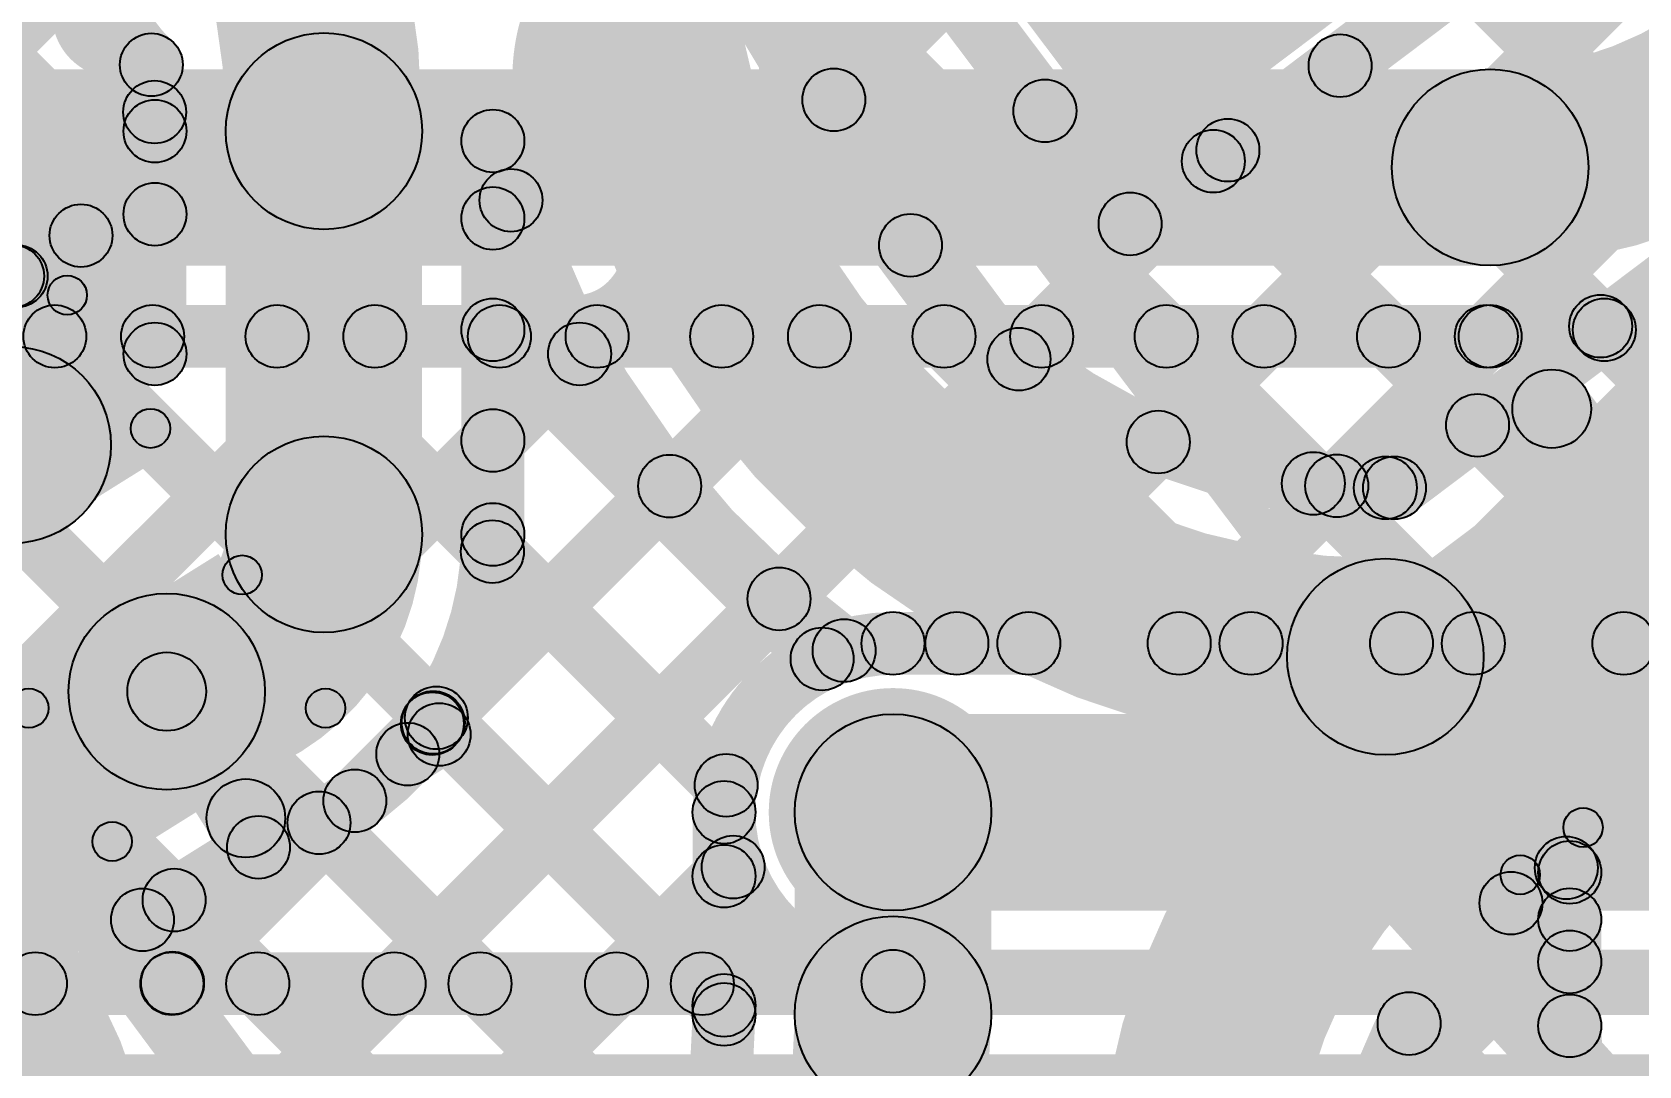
# Model space of a CAD drawing. Header units: millimetres. Extents: x -2.17 to 2.17, y -2.17 to 2.17.
# Drawn here: x -0.8121 to -0.6077, y -0.572 to -0.4404 of the extents above; entities that cross this region are included whole.
import ezdxf

# ---------------------------------------------------------------- set-up
doc = ezdxf.new("R2010")
doc.units = ezdxf.units.MM
doc.header["$MEASUREMENT"] = 0
for name, color, linetype in [('BottomLayer', 5, 'Continuous'), ('BottomOverlay', 54, 'Continuous'), ('BottomSolder', 6, 'Continuous'), ('Mechanical2', 216, 'Continuous'), ('TopLayer', 1, 'Continuous'), ('TopOverlay', 2, 'Continuous'), ('TopPaste', 8, 'Continuous'), ('TopSolder', 216, 'Continuous'), ('ViaHoleLayer', 16, 'Continuous')]:
    doc.layers.add(name, color=color, linetype=linetype)

# ---------------------------------------------------------------- blocks, each defined once
blk = doc.blocks.new('WS2812B_M____245')
at = {"layer": 'TopLayer'}
for points in [[(-0.09409, -0.01142), (-0.03504, -0.01142), (-0.03504, -0.05079), (-0.09409, -0.05079)], [(0.03504, -0.01142), (0.09409, -0.01142), (0.09409, -0.05079), (0.03504, -0.05079)]]:
    blk.add_hatch(color=1, dxfattribs=at).paths.add_polyline_path(points)
at = {"layer": 'TopOverlay'}
h = blk.add_hatch(color=2, dxfattribs=at)
edge = h.paths.add_edge_path()
edge.add_arc((0.07, -0.06), 0.0025, 0, 360)
for points in [[(0.0725, -0.07), (0.0675, -0.07), (0.0675, -0.06), (0.0725, -0.06)], [(-0.07, -0.0725), (-0.07, -0.0675), (0.07, -0.0675), (0.07, -0.0725)]]:
    blk.add_hatch(color=2, dxfattribs=at).paths.add_polyline_path(points)
h = blk.add_hatch(color=2, dxfattribs=at)
edge = h.paths.add_edge_path()
edge.add_arc((0.07, -0.07), 0.0025, 0, 360)
h = blk.add_hatch(color=2, dxfattribs=at)
edge = h.paths.add_edge_path()
edge.add_arc((0.07, -0.07), 0.0025, 0, 360)
at = {"layer": 'TopPaste'}
for points in [[(-0.09409, -0.01142), (-0.03504, -0.01142), (-0.03504, -0.05079), (-0.09409, -0.05079)], [(0.03504, -0.01142), (0.09409, -0.01142), (0.09409, -0.05079), (0.03504, -0.05079)]]:
    blk.add_hatch(color=8, dxfattribs=at).paths.add_polyline_path(points)
at = {"layer": 'TopSolder'}
for points in [[(-0.09809, -0.00742), (-0.03104, -0.00742), (-0.03104, -0.05479), (-0.09809, -0.05479)], [(0.03104, -0.00742), (0.09809, -0.00742), (0.09809, -0.05479), (0.03104, -0.05479)]]:
    blk.add_hatch(color=216, dxfattribs=at).paths.add_polyline_path(points)
at = {"layer": 'TopOverlay'}
for centre in [(0.07, -0.06), (0.07, -0.07), (0.07, -0.07)]:
    blk.add_circle(centre, 0.0025, dxfattribs=at)
blk = doc.blocks.new('C__0402_389')
at = {"layer": 'TopLayer'}
for points in [[(-0.0275, -0.0125), (-0.0275, 0.0125), (-0.0095, 0.0125), (-0.0095, -0.0125)], [(0.0095, -0.0125), (0.0095, 0.0125), (0.0275, 0.0125), (0.0275, -0.0125)]]:
    blk.add_hatch(color=1, dxfattribs=at).paths.add_polyline_path(points)
at = {"layer": 'TopOverlay'}
h = blk.add_hatch(color=2, dxfattribs=at)
edge = h.paths.add_edge_path()
edge.add_arc((-0.031, 0.016), 0.0025, 0, 360)
h = blk.add_hatch(color=2, dxfattribs=at)
edge = h.paths.add_edge_path()
edge.add_arc((-0.031, 0.016), 0.0025, 0, 360)
for points in [[(-0.011, 0.0185), (-0.011, 0.0135), (-0.031, 0.0135), (-0.031, 0.0185)], [(0.031, 0.0185), (0.031, 0.0135), (0.011, 0.0135), (0.011, 0.0185)], [(-0.0335, 0.016), (-0.0285, 0.016), (-0.0285, -0.016), (-0.0335, -0.016)], [(0.0285, 0.016), (0.0335, 0.016), (0.0335, -0.016), (0.0285, -0.016)], [(-0.011, -0.0135), (-0.011, -0.0185), (-0.031, -0.0185), (-0.031, -0.0135)], [(0.031, -0.0135), (0.031, -0.0185), (0.011, -0.0185), (0.011, -0.0135)]]:
    blk.add_hatch(color=2, dxfattribs=at).paths.add_polyline_path(points)
h = blk.add_hatch(color=2, dxfattribs=at)
edge = h.paths.add_edge_path()
edge.add_arc((-0.011, 0.016), 0.0025, 0, 360)
h = blk.add_hatch(color=2, dxfattribs=at)
edge = h.paths.add_edge_path()
edge.add_arc((0.011, 0.016), 0.0025, 0, 360)
h = blk.add_hatch(color=2, dxfattribs=at)
edge = h.paths.add_edge_path()
edge.add_arc((0.031, 0.016), 0.0025, 0, 360)
h = blk.add_hatch(color=2, dxfattribs=at)
edge = h.paths.add_edge_path()
edge.add_arc((0.031, 0.016), 0.0025, 0, 360)
h = blk.add_hatch(color=2, dxfattribs=at)
edge = h.paths.add_edge_path()
edge.add_arc((-0.031, -0.016), 0.0025, 0, 360)
h = blk.add_hatch(color=2, dxfattribs=at)
edge = h.paths.add_edge_path()
edge.add_arc((-0.031, -0.016), 0.0025, 0, 360)
h = blk.add_hatch(color=2, dxfattribs=at)
edge = h.paths.add_edge_path()
edge.add_arc((-0.011, -0.016), 0.0025, 0, 360)
h = blk.add_hatch(color=2, dxfattribs=at)
edge = h.paths.add_edge_path()
edge.add_arc((0.011, -0.016), 0.0025, 0, 360)
h = blk.add_hatch(color=2, dxfattribs=at)
edge = h.paths.add_edge_path()
edge.add_arc((0.031, -0.016), 0.0025, 0, 360)
h = blk.add_hatch(color=2, dxfattribs=at)
edge = h.paths.add_edge_path()
edge.add_arc((0.031, -0.016), 0.0025, 0, 360)
at = {"layer": 'TopPaste'}
for points in [[(-0.0275, -0.0125), (-0.0275, 0.0125), (-0.0095, 0.0125), (-0.0095, -0.0125)], [(0.0095, -0.0125), (0.0095, 0.0125), (0.0275, 0.0125), (0.0275, -0.0125)]]:
    blk.add_hatch(color=8, dxfattribs=at).paths.add_polyline_path(points)
at = {"layer": 'TopSolder'}
for points in [[(-0.02986, -0.01486), (-0.02986, 0.01486), (-0.00714, 0.01486), (-0.00714, -0.01486)], [(0.00714, -0.01486), (0.00714, 0.01486), (0.02986, 0.01486), (0.02986, -0.01486)]]:
    blk.add_hatch(color=216, dxfattribs=at).paths.add_polyline_path(points)
at = {"layer": 'TopOverlay'}
for centre in [(-0.031, 0.016), (-0.031, 0.016), (-0.011, 0.016), (0.011, 0.016), (0.031, 0.016), (0.031, 0.016), (-0.031, -0.016), (-0.031, -0.016), (-0.011, -0.016), (0.011, -0.016), (0.031, -0.016), (0.031, -0.016)]:
    blk.add_circle(centre, 0.0025, dxfattribs=at)

msp = doc.modelspace()

# ---------------------------------------------------------------- hatches: boundary and pattern name
at = {"layer": 'BottomLayer'}
for points in [[(-1.01947, -0.47011), (-1.01947, -0.44511), (-0.62661, -0.44511), (-0.62661, -0.47011)], [(-0.60678, -0.52101), (-0.61243, -0.51536), (-0.54733, -0.45025), (-0.54167, -0.45591)], [(-0.63506, -0.52101), (-0.64072, -0.51536), (-0.59187, -0.46651), (-0.58622, -0.47217)], [(-1.01947, -0.48311), (-1.01947, -0.47511), (-0.62661, -0.47511), (-0.62661, -0.48311)], [(-0.89692, -0.48194), (-0.89127, -0.47628), (-0.80888, -0.55867), (-0.81453, -0.56433)], [(-0.87637, -0.56433), (-0.88202, -0.55867), (-0.79963, -0.47628), (-0.79398, -0.48194)], [(-0.86864, -0.48194), (-0.86298, -0.47628), (-0.78059, -0.55867), (-0.78625, -0.56433)], [(-0.84808, -0.56433), (-0.85374, -0.55867), (-0.77135, -0.47628), (-0.76569, -0.48194)], [(-0.84035, -0.48194), (-0.8347, -0.47628), (-0.75231, -0.55867), (-0.75797, -0.56433)], [(-0.8198, -0.56433), (-0.82545, -0.55867), (-0.74306, -0.47628), (-0.73741, -0.48194)], [(-0.81207, -0.48194), (-0.80641, -0.47628), (-0.72402, -0.55867), (-0.72968, -0.56433)], [(-0.79151, -0.56433), (-0.79717, -0.55867), (-0.71478, -0.47628), (-0.70912, -0.48194)], [(-0.78379, -0.48194), (-0.77813, -0.47628), (-0.72099, -0.53342), (-0.72664, -0.53908)], [(-0.76323, -0.56433), (-0.76889, -0.55867), (-0.6865, -0.47628), (-0.68084, -0.48194)], [(-0.7555, -0.48194), (-0.74984, -0.47628), (-0.70879, -0.51734), (-0.71444, -0.523)], [(-0.72722, -0.48194), (-0.72156, -0.47628), (-0.68249, -0.51536), (-0.68814, -0.52101)], [(-0.69893, -0.48194), (-0.69328, -0.47628), (-0.6542, -0.51536), (-0.65986, -0.52101)], [(-0.69163, -0.52101), (-0.69729, -0.51536), (-0.65821, -0.47628), (-0.65255, -0.48194)], [(-0.67065, -0.48194), (-0.66499, -0.47628), (-0.62592, -0.51536), (-0.63157, -0.52101)], [(-0.66335, -0.52101), (-0.669, -0.51536), (-0.62993, -0.47628), (-0.62427, -0.48194)], [(-0.64236, -0.48194), (-0.63671, -0.47628), (-0.59763, -0.51536), (-0.60329, -0.52101)], [(-0.61537, -0.48065), (-0.60972, -0.47499), (-0.56935, -0.51536), (-0.57501, -0.52101)], [(-0.70259, -0.52219), (-0.70259, -0.51419), (-0.54669, -0.51419), (-0.54669, -0.52219)], [(-0.70259, -0.55219), (-0.70259, -0.52719), (-0.54669, -0.52719), (-0.54669, -0.55219)], [(-0.73494, -0.56433), (-0.7406, -0.55867), (-0.72576, -0.54383), (-0.7201, -0.54949)], [(-1.03745, -0.5655), (-1.03745, -0.5575), (-0.29659, -0.5575), (-0.29659, -0.5655)], [(-0.70259, -0.56519), (-0.70259, -0.55719), (-0.54669, -0.55719), (-0.54669, -0.56519)], [(-1.06861, -0.5955), (-1.06861, -0.5705), (-0.285, -0.5705), (-0.285, -0.5955)]]:
    msp.add_hatch(color=5, dxfattribs=at).paths.add_polyline_path(points)
h = msp.add_hatch(color=5, dxfattribs=at)
edge = h.paths.add_edge_path()
edge.add_arc((-0.62661, -0.45761), 0.0125, 0, 360)
h = msp.add_hatch(color=5, dxfattribs=at)
edge = h.paths.add_edge_path()
edge.add_arc((-0.62661, -0.45761), 0.0125, 0, 360)
h = msp.add_hatch(color=5, dxfattribs=at)
edge = h.paths.add_edge_path()
edge.add_arc((-0.61255, -0.47782), 0.004, 0, 360)
h = msp.add_hatch(color=5, dxfattribs=at)
edge = h.paths.add_edge_path()
edge.add_arc((-0.80924, -0.47911), 0.004, 0, 360)
h = msp.add_hatch(color=5, dxfattribs=at)
edge = h.paths.add_edge_path()
edge.add_arc((-0.7968, -0.47911), 0.004, 0, 360)
h = msp.add_hatch(color=5, dxfattribs=at)
edge = h.paths.add_edge_path()
edge.add_arc((-0.78096, -0.47911), 0.004, 0, 360)
h = msp.add_hatch(color=5, dxfattribs=at)
edge = h.paths.add_edge_path()
edge.add_arc((-0.76852, -0.47911), 0.004, 0, 360)
h = msp.add_hatch(color=5, dxfattribs=at)
edge = h.paths.add_edge_path()
edge.add_arc((-0.75267, -0.47911), 0.004, 0, 360)
h = msp.add_hatch(color=5, dxfattribs=at)
edge = h.paths.add_edge_path()
edge.add_arc((-0.74024, -0.47911), 0.004, 0, 360)
h = msp.add_hatch(color=5, dxfattribs=at)
edge = h.paths.add_edge_path()
edge.add_arc((-0.72439, -0.47911), 0.004, 0, 360)
h = msp.add_hatch(color=5, dxfattribs=at)
edge = h.paths.add_edge_path()
edge.add_arc((-0.71195, -0.47911), 0.004, 0, 360)
h = msp.add_hatch(color=5, dxfattribs=at)
edge = h.paths.add_edge_path()
edge.add_arc((-0.6961, -0.47911), 0.004, 0, 360)
h = msp.add_hatch(color=5, dxfattribs=at)
edge = h.paths.add_edge_path()
edge.add_arc((-0.68367, -0.47911), 0.004, 0, 360)
h = msp.add_hatch(color=5, dxfattribs=at)
edge = h.paths.add_edge_path()
edge.add_arc((-0.66782, -0.47911), 0.004, 0, 360)
h = msp.add_hatch(color=5, dxfattribs=at)
edge = h.paths.add_edge_path()
edge.add_arc((-0.65538, -0.47911), 0.004, 0, 360)
h = msp.add_hatch(color=5, dxfattribs=at)
edge = h.paths.add_edge_path()
edge.add_arc((-0.63954, -0.47911), 0.004, 0, 360)
h = msp.add_hatch(color=5, dxfattribs=at)
edge = h.paths.add_edge_path()
edge.add_arc((-0.6271, -0.47911), 0.004, 0, 360)
h = msp.add_hatch(color=5, dxfattribs=at)
edge = h.paths.add_edge_path()
edge.add_arc((-0.62661, -0.47911), 0.004, 0, 360)
h = msp.add_hatch(color=5, dxfattribs=at)
edge = h.paths.add_edge_path()
edge.add_arc((-0.62661, -0.47911), 0.004, 0, 360)
h = msp.add_hatch(color=5, dxfattribs=at)
edge = h.paths.add_edge_path()
edge.add_arc((-0.70259, -0.51819), 0.004, 0, 360)
h = msp.add_hatch(color=5, dxfattribs=at)
edge = h.paths.add_edge_path()
edge.add_arc((-0.70259, -0.51819), 0.004, 0, 360)
h = msp.add_hatch(color=5, dxfattribs=at)
edge = h.paths.add_edge_path()
edge.add_arc((-0.69446, -0.51819), 0.004, 0, 360)
h = msp.add_hatch(color=5, dxfattribs=at)
edge = h.paths.add_edge_path()
edge.add_arc((-0.68531, -0.51819), 0.004, 0, 360)
h = msp.add_hatch(color=5, dxfattribs=at)
edge = h.paths.add_edge_path()
edge.add_arc((-0.66617, -0.51819), 0.004, 0, 360)
h = msp.add_hatch(color=5, dxfattribs=at)
edge = h.paths.add_edge_path()
edge.add_arc((-0.65703, -0.51819), 0.004, 0, 360)
h = msp.add_hatch(color=5, dxfattribs=at)
edge = h.paths.add_edge_path()
edge.add_arc((-0.63789, -0.51819), 0.004, 0, 360)
h = msp.add_hatch(color=5, dxfattribs=at)
edge = h.paths.add_edge_path()
edge.add_arc((-0.62875, -0.51819), 0.004, 0, 360)
h = msp.add_hatch(color=5, dxfattribs=at)
edge = h.paths.add_edge_path()
edge.add_arc((-0.6096, -0.51819), 0.004, 0, 360)
h = msp.add_hatch(color=5, dxfattribs=at)
edge = h.paths.add_edge_path()
edge.add_arc((-0.71161, -0.52017), 0.004, 0, 360)
h = msp.add_hatch(color=5, dxfattribs=at)
edge = h.paths.add_edge_path()
edge.add_arc((-0.70259, -0.53969), 0.0125, 0, 360)
h = msp.add_hatch(color=5, dxfattribs=at)
edge = h.paths.add_edge_path()
edge.add_arc((-0.70259, -0.53969), 0.01181, 0, 360)
h = msp.add_hatch(color=5, dxfattribs=at)
edge = h.paths.add_edge_path()
edge.add_arc((-0.72382, -0.53625), 0.004, 0, 360)
h = msp.add_hatch(color=5, dxfattribs=at)
edge = h.paths.add_edge_path()
edge.add_arc((-0.72293, -0.54666), 0.004, 0, 360)
h = msp.add_hatch(color=5, dxfattribs=at)
edge = h.paths.add_edge_path()
edge.add_arc((-0.81171, -0.5615), 0.004, 0, 360)
h = msp.add_hatch(color=5, dxfattribs=at)
edge = h.paths.add_edge_path()
edge.add_arc((-0.79434, -0.5615), 0.004, 0, 360)
h = msp.add_hatch(color=5, dxfattribs=at)
edge = h.paths.add_edge_path()
edge.add_arc((-0.78342, -0.5615), 0.004, 0, 360)
h = msp.add_hatch(color=5, dxfattribs=at)
edge = h.paths.add_edge_path()
edge.add_arc((-0.76606, -0.5615), 0.004, 0, 360)
h = msp.add_hatch(color=5, dxfattribs=at)
edge = h.paths.add_edge_path()
edge.add_arc((-0.75514, -0.5615), 0.004, 0, 360)
h = msp.add_hatch(color=5, dxfattribs=at)
edge = h.paths.add_edge_path()
edge.add_arc((-0.73777, -0.5615), 0.004, 0, 360)
h = msp.add_hatch(color=5, dxfattribs=at)
edge = h.paths.add_edge_path()
edge.add_arc((-0.72685, -0.5615), 0.004, 0, 360)
h = msp.add_hatch(color=5, dxfattribs=at)
edge = h.paths.add_edge_path()
edge.add_arc((-0.70259, -0.56119), 0.004, 0, 360)
h = msp.add_hatch(color=5, dxfattribs=at)
edge = h.paths.add_edge_path()
edge.add_arc((-0.70259, -0.56119), 0.004, 0, 360)
at = {"layer": 'BottomSolder'}
h = msp.add_hatch(color=6, dxfattribs=at)
edge = h.paths.add_edge_path()
edge.add_arc((-0.779, -0.426), 0.01581, 0, 360)
h = msp.add_hatch(color=6, dxfattribs=at)
edge = h.paths.add_edge_path()
edge.add_arc((-0.70259, -0.53969), 0.01581, 0, 360)
at = {"layer": 'TopLayer'}
for points in [[(-0.88545, -0.38028), (-0.87979, -0.37462), (-0.79367, -0.46074), (-0.79933, -0.4664)], [(-0.66601, -0.49539), (-0.67167, -0.48974), (-0.58109, -0.39916), (-0.57544, -0.40482)], [(-0.71769, -0.41136), (-0.71131, -0.40655), (-0.66922, -0.46239), (-0.67561, -0.4672)], [(-0.6433, -0.50097), (-0.64895, -0.49531), (-0.55977, -0.40613), (-0.55412, -0.41178)], [(-0.67001, -0.46799), (-0.67483, -0.4616), (-0.62901, -0.42707), (-0.62419, -0.43346)], [(-0.84288, -0.47427), (-0.84854, -0.46862), (-0.80729, -0.42738), (-0.80164, -0.43303)], [(-0.71676, -0.43582), (-0.71111, -0.43017), (-0.64627, -0.495), (-0.65193, -0.50066)], [(-0.6324, -0.43534), (-0.62674, -0.42968), (-0.59313, -0.4633), (-0.59878, -0.46895)], [(-0.7073, -0.45183), (-0.71295, -0.44617), (-0.69824, -0.43146), (-0.69258, -0.43711)], [(-0.64853, -0.44749), (-0.64287, -0.44183), (-0.60926, -0.47545), (-0.61491, -0.48111)], [(-0.69753, -0.47035), (-0.70319, -0.46469), (-0.68608, -0.44759), (-0.68043, -0.45324)], [(-0.81459, -0.47427), (-0.82025, -0.46862), (-0.79937, -0.44773), (-0.79371, -0.45339)], [(-0.7925, -0.48135), (-0.8005, -0.48135), (-0.8005, -0.45299), (-0.7925, -0.45299)], [(-0.7625, -0.50432), (-0.7875, -0.50432), (-0.7875, -0.45299), (-0.7625, -0.45299)], [(-0.68374, -0.48484), (-0.6894, -0.47918), (-0.6628, -0.45259), (-0.65715, -0.45825)], [(-0.7495, -0.50432), (-0.7575, -0.50432), (-0.7575, -0.45424), (-0.7495, -0.45424)], [(-0.66466, -0.45964), (-0.659, -0.45399), (-0.62538, -0.4876), (-0.63104, -0.49326)], [(-0.75067, -0.46692), (-0.75633, -0.46126), (-0.75403, -0.45896), (-0.74837, -0.46462)], [(-0.63637, -0.50159), (-0.64119, -0.4952), (-0.59668, -0.46166), (-0.59187, -0.46805)], [(-0.81205, -0.47484), (-0.81629, -0.46806), (-0.80803, -0.46289), (-0.80379, -0.46968)], [(-0.8093, -0.46841), (-0.80252, -0.46417), (-0.79311, -0.47923), (-0.79989, -0.48347)], [(-0.75633, -0.48111), (-0.75067, -0.47546), (-0.70879, -0.51734), (-0.71444, -0.523)], [(-0.75067, -0.4952), (-0.75633, -0.48955), (-0.7453, -0.47852), (-0.73964, -0.48417)], [(-0.62276, -0.49133), (-0.61478, -0.48532), (-0.59099, -0.51688), (-0.59898, -0.5229)], [(-0.75827, -0.53108), (-0.76392, -0.52542), (-0.73384, -0.49534), (-0.72818, -0.501)], [(-0.75639, -0.50934), (-0.75073, -0.50368), (-0.72099, -0.53342), (-0.72664, -0.53908)], [(-0.63994, -0.53239), (-0.63994, -0.50739), (-0.59498, -0.50739), (-0.59498, -0.53239)], [(-0.78392, -0.58502), (-0.78958, -0.57936), (-0.71992, -0.50971), (-0.71426, -0.51536)], [(-0.79924, -0.52697), (-0.79076, -0.52167), (-0.78069, -0.53779), (-0.78917, -0.54309)], [(-0.76352, -0.53049), (-0.75786, -0.52484), (-0.72126, -0.56143), (-0.72692, -0.56709)], [(-0.76221, -0.53567), (-0.76645, -0.52889), (-0.76246, -0.52639), (-0.75822, -0.53318)], [(-0.79143, -0.56425), (-0.79709, -0.55859), (-0.7739, -0.5354), (-0.76824, -0.54106)], [(-0.77845, -0.54385), (-0.77279, -0.53819), (-0.72513, -0.58585), (-0.73079, -0.5915)], [(-0.72009, -0.56541), (-0.72809, -0.56541), (-0.72809, -0.53969), (-0.72009, -0.53969)], [(-0.69009, -0.56541), (-0.71509, -0.56541), (-0.71509, -0.53969), (-0.69009, -0.53969)], [(-0.79596, -0.55676), (-0.8002, -0.54998), (-0.78544, -0.54075), (-0.7812, -0.54754)], [(-0.77905, -0.60844), (-0.78471, -0.60278), (-0.72692, -0.54499), (-0.72126, -0.55065)], [(-0.61248, -0.56687), (-0.62048, -0.56687), (-0.62048, -0.54733), (-0.61248, -0.54733)], [(-0.79689, -0.55369), (-0.79123, -0.54803), (-0.73475, -0.60451), (-0.74041, -0.61017)], [(-0.62679, -0.55408), (-0.62113, -0.54842), (-0.61365, -0.5559), (-0.61931, -0.56156)], [(-0.63843, -0.58095), (-0.64409, -0.5753), (-0.61931, -0.55052), (-0.61365, -0.55618)], [(-0.63975, -0.5694), (-0.63409, -0.56375), (-0.61161, -0.58623), (-0.61727, -0.59189)]]:
    msp.add_hatch(color=1, dxfattribs=at).paths.add_polyline_path(points)
h = msp.add_hatch(color=1, dxfattribs=at)
edge = h.paths.add_edge_path()
edge.add_arc((-0.79696, -0.44454), 0.004, 0, 360)
h = msp.add_hatch(color=1, dxfattribs=at)
edge = h.paths.add_edge_path()
edge.add_arc((-0.79696, -0.44454), 0.004, 0, 360)
h = msp.add_hatch(color=1, dxfattribs=at)
edge = h.paths.add_edge_path()
edge.add_arc((-0.775, -0.45299), 0.0125, 0, 360)
h = msp.add_hatch(color=1, dxfattribs=at)
edge = h.paths.add_edge_path()
edge.add_arc((-0.775, -0.45299), 0.0125, 0, 360)
h = msp.add_hatch(color=1, dxfattribs=at)
edge = h.paths.add_edge_path()
edge.add_arc((-0.6457, -0.44466), 0.004, 0, 360)
h = msp.add_hatch(color=1, dxfattribs=at)
edge = h.paths.add_edge_path()
edge.add_arc((-0.71012, -0.449), 0.004, 0, 360)
h = msp.add_hatch(color=1, dxfattribs=at)
edge = h.paths.add_edge_path()
edge.add_arc((-0.79654, -0.45056), 0.004, 0, 360)
h = msp.add_hatch(color=1, dxfattribs=at)
edge = h.paths.add_edge_path()
edge.add_arc((-0.68326, -0.45041), 0.004, 0, 360)
h = msp.add_hatch(color=1, dxfattribs=at)
edge = h.paths.add_edge_path()
edge.add_arc((-0.7965, -0.45299), 0.004, 0, 360)
h = msp.add_hatch(color=1, dxfattribs=at)
edge = h.paths.add_edge_path()
edge.add_arc((-0.7965, -0.45299), 0.004, 0, 360)
h = msp.add_hatch(color=1, dxfattribs=at)
edge = h.paths.add_edge_path()
edge.add_arc((-0.7535, -0.45424), 0.004, 0, 360)
h = msp.add_hatch(color=1, dxfattribs=at)
edge = h.paths.add_edge_path()
edge.add_arc((-0.7535, -0.45424), 0.004, 0, 360)
h = msp.add_hatch(color=1, dxfattribs=at)
edge = h.paths.add_edge_path()
edge.add_arc((-0.65998, -0.45542), 0.004, 0, 360)
h = msp.add_hatch(color=1, dxfattribs=at)
edge = h.paths.add_edge_path()
edge.add_arc((-0.66183, -0.45682), 0.004, 0, 360)
h = msp.add_hatch(color=1, dxfattribs=at)
edge = h.paths.add_edge_path()
edge.add_arc((-0.7512, -0.46179), 0.004, 0, 360)
h = msp.add_hatch(color=1, dxfattribs=at)
edge = h.paths.add_edge_path()
edge.add_arc((-0.7965, -0.46357), 0.004, 0, 360)
h = msp.add_hatch(color=1, dxfattribs=at)
edge = h.paths.add_edge_path()
edge.add_arc((-0.7535, -0.46409), 0.004, 0, 360)
h = msp.add_hatch(color=1, dxfattribs=at)
edge = h.paths.add_edge_path()
edge.add_arc((-0.67242, -0.4648), 0.004, 0, 360)
h = msp.add_hatch(color=1, dxfattribs=at)
edge = h.paths.add_edge_path()
edge.add_arc((-0.67242, -0.4648), 0.004, 0, 360)
h = msp.add_hatch(color=1, dxfattribs=at)
edge = h.paths.add_edge_path()
edge.add_arc((-0.80591, -0.46629), 0.004, 0, 360)
h = msp.add_hatch(color=1, dxfattribs=at)
edge = h.paths.add_edge_path()
edge.add_arc((-0.80591, -0.46629), 0.004, 0, 360)
h = msp.add_hatch(color=1, dxfattribs=at)
edge = h.paths.add_edge_path()
edge.add_arc((-0.70036, -0.46752), 0.004, 0, 360)
h = msp.add_hatch(color=1, dxfattribs=at)
edge = h.paths.add_edge_path()
edge.add_arc((-0.81461, -0.47144), 0.004, 0, 360)
h = msp.add_hatch(color=1, dxfattribs=at)
edge = h.paths.add_edge_path()
edge.add_arc((-0.81417, -0.47145), 0.004, 0, 360)
h = msp.add_hatch(color=1, dxfattribs=at)
edge = h.paths.add_edge_path()
edge.add_arc((-0.7535, -0.47828), 0.004, 0, 360)
h = msp.add_hatch(color=1, dxfattribs=at)
edge = h.paths.add_edge_path()
edge.add_arc((-0.61208, -0.47828), 0.004, 0, 360)
h = msp.add_hatch(color=1, dxfattribs=at)
edge = h.paths.add_edge_path()
edge.add_arc((-0.7965, -0.48135), 0.004, 0, 360)
h = msp.add_hatch(color=1, dxfattribs=at)
edge = h.paths.add_edge_path()
edge.add_arc((-0.7965, -0.48135), 0.004, 0, 360)
h = msp.add_hatch(color=1, dxfattribs=at)
edge = h.paths.add_edge_path()
edge.add_arc((-0.74247, -0.48135), 0.004, 0, 360)
h = msp.add_hatch(color=1, dxfattribs=at)
edge = h.paths.add_edge_path()
edge.add_arc((-0.68657, -0.48201), 0.004, 0, 360)
h = msp.add_hatch(color=1, dxfattribs=at)
edge = h.paths.add_edge_path()
edge.add_arc((-0.81461, -0.49294), 0.0125, 0, 360)
h = msp.add_hatch(color=1, dxfattribs=at)
edge = h.paths.add_edge_path()
edge.add_arc((-0.61877, -0.48833), 0.005, 0, 360)
h = msp.add_hatch(color=1, dxfattribs=at)
edge = h.paths.add_edge_path()
edge.add_arc((-0.62821, -0.49043), 0.004, 0, 360)
h = msp.add_hatch(color=1, dxfattribs=at)
edge = h.paths.add_edge_path()
edge.add_arc((-0.7535, -0.49237), 0.004, 0, 360)
h = msp.add_hatch(color=1, dxfattribs=at)
edge = h.paths.add_edge_path()
edge.add_arc((-0.66884, -0.49256), 0.004, 0, 360)
h = msp.add_hatch(color=1, dxfattribs=at)
edge = h.paths.add_edge_path()
edge.add_arc((-0.775, -0.50432), 0.0125, 0, 360)
h = msp.add_hatch(color=1, dxfattribs=at)
edge = h.paths.add_edge_path()
edge.add_arc((-0.775, -0.50432), 0.0125, 0, 360)
h = msp.add_hatch(color=1, dxfattribs=at)
edge = h.paths.add_edge_path()
edge.add_arc((-0.73101, -0.49817), 0.004, 0, 360)
h = msp.add_hatch(color=1, dxfattribs=at)
edge = h.paths.add_edge_path()
edge.add_arc((-0.6491, -0.49783), 0.004, 0, 360)
h = msp.add_hatch(color=1, dxfattribs=at)
edge = h.paths.add_edge_path()
edge.add_arc((-0.64613, -0.49814), 0.004, 0, 360)
h = msp.add_hatch(color=1, dxfattribs=at)
edge = h.paths.add_edge_path()
edge.add_arc((-0.63994, -0.49839), 0.004, 0, 360)
h = msp.add_hatch(color=1, dxfattribs=at)
edge = h.paths.add_edge_path()
edge.add_arc((-0.63878, -0.49839), 0.004, 0, 360)
h = msp.add_hatch(color=1, dxfattribs=at)
edge = h.paths.add_edge_path()
edge.add_arc((-0.7535, -0.50432), 0.004, 0, 360)
h = msp.add_hatch(color=1, dxfattribs=at)
edge = h.paths.add_edge_path()
edge.add_arc((-0.7535, -0.50432), 0.004, 0, 360)
h = msp.add_hatch(color=1, dxfattribs=at)
edge = h.paths.add_edge_path()
edge.add_arc((-0.75356, -0.50651), 0.004, 0, 360)
h = msp.add_hatch(color=1, dxfattribs=at)
edge = h.paths.add_edge_path()
edge.add_arc((-0.71709, -0.51253), 0.004, 0, 360)
h = msp.add_hatch(color=1, dxfattribs=at)
edge = h.paths.add_edge_path()
edge.add_arc((-0.63994, -0.51989), 0.0125, 0, 360)
h = msp.add_hatch(color=1, dxfattribs=at)
edge = h.paths.add_edge_path()
edge.add_arc((-0.63994, -0.51989), 0.0125, 0, 360)
h = msp.add_hatch(color=1, dxfattribs=at)
edge = h.paths.add_edge_path()
edge.add_arc((-0.795, -0.52432), 0.0125, 0, 360)
h = msp.add_hatch(color=1, dxfattribs=at)
edge = h.paths.add_edge_path()
edge.add_arc((-0.70881, -0.5191), 0.004, 0, 360)
h = msp.add_hatch(color=1, dxfattribs=at)
edge = h.paths.add_edge_path()
edge.add_arc((-0.70881, -0.5191), 0.004, 0, 360)
h = msp.add_hatch(color=1, dxfattribs=at)
edge = h.paths.add_edge_path()
edge.add_arc((-0.71161, -0.52017), 0.004, 0, 360)
h = msp.add_hatch(color=1, dxfattribs=at)
edge = h.paths.add_edge_path()
edge.add_arc((-0.795, -0.52432), 0.005, 0, 360)
h = msp.add_hatch(color=1, dxfattribs=at)
edge = h.paths.add_edge_path()
edge.add_arc((-0.7612, -0.5284), 0.004, 0, 360)
h = msp.add_hatch(color=1, dxfattribs=at)
edge = h.paths.add_edge_path()
edge.add_arc((-0.7612, -0.5284), 0.004, 0, 360)
h = msp.add_hatch(color=1, dxfattribs=at)
edge = h.paths.add_edge_path()
edge.add_arc((-0.76109, -0.52825), 0.004, 0, 360)
h = msp.add_hatch(color=1, dxfattribs=at)
edge = h.paths.add_edge_path()
edge.add_arc((-0.76069, -0.52767), 0.004, 0, 360)
h = msp.add_hatch(color=1, dxfattribs=at)
edge = h.paths.add_edge_path()
edge.add_arc((-0.76034, -0.52978), 0.004, 0, 360)
h = msp.add_hatch(color=1, dxfattribs=at)
edge = h.paths.add_edge_path()
edge.add_arc((-0.70259, -0.53969), 0.0125, 0, 360)
h = msp.add_hatch(color=1, dxfattribs=at)
edge = h.paths.add_edge_path()
edge.add_arc((-0.76433, -0.53228), 0.004, 0, 360)
h = msp.add_hatch(color=1, dxfattribs=at)
edge = h.paths.add_edge_path()
edge.add_arc((-0.76433, -0.53228), 0.004, 0, 360)
h = msp.add_hatch(color=1, dxfattribs=at)
edge = h.paths.add_edge_path()
edge.add_arc((-0.76433, -0.53228), 0.004, 0, 360)
h = msp.add_hatch(color=1, dxfattribs=at)
edge = h.paths.add_edge_path()
edge.add_arc((-0.70259, -0.53969), 0.01181, 0, 360)
h = msp.add_hatch(color=1, dxfattribs=at)
edge = h.paths.add_edge_path()
edge.add_arc((-0.72382, -0.53625), 0.004, 0, 360)
h = msp.add_hatch(color=1, dxfattribs=at)
edge = h.paths.add_edge_path()
edge.add_arc((-0.78493, -0.54044), 0.005, 0, 360)
h = msp.add_hatch(color=1, dxfattribs=at)
edge = h.paths.add_edge_path()
edge.add_arc((-0.77107, -0.53823), 0.004, 0, 360)
h = msp.add_hatch(color=1, dxfattribs=at)
edge = h.paths.add_edge_path()
edge.add_arc((-0.77562, -0.54102), 0.004, 0, 360)
h = msp.add_hatch(color=1, dxfattribs=at)
edge = h.paths.add_edge_path()
edge.add_arc((-0.72409, -0.53969), 0.004, 0, 360)
h = msp.add_hatch(color=1, dxfattribs=at)
edge = h.paths.add_edge_path()
edge.add_arc((-0.72409, -0.53969), 0.004, 0, 360)
h = msp.add_hatch(color=1, dxfattribs=at)
edge = h.paths.add_edge_path()
edge.add_arc((-0.78332, -0.54414), 0.004, 0, 360)
h = msp.add_hatch(color=1, dxfattribs=at)
edge = h.paths.add_edge_path()
edge.add_arc((-0.78332, -0.54414), 0.004, 0, 360)
h = msp.add_hatch(color=1, dxfattribs=at)
edge = h.paths.add_edge_path()
edge.add_arc((-0.61692, -0.54676), 0.004, 0, 360)
h = msp.add_hatch(color=1, dxfattribs=at)
edge = h.paths.add_edge_path()
edge.add_arc((-0.61648, -0.54733), 0.004, 0, 360)
h = msp.add_hatch(color=1, dxfattribs=at)
edge = h.paths.add_edge_path()
edge.add_arc((-0.72409, -0.54782), 0.004, 0, 360)
h = msp.add_hatch(color=1, dxfattribs=at)
edge = h.paths.add_edge_path()
edge.add_arc((-0.79406, -0.55086), 0.004, 0, 360)
h = msp.add_hatch(color=1, dxfattribs=at)
edge = h.paths.add_edge_path()
edge.add_arc((-0.62396, -0.55125), 0.004, 0, 360)
h = msp.add_hatch(color=1, dxfattribs=at)
edge = h.paths.add_edge_path()
edge.add_arc((-0.79808, -0.55337), 0.004, 0, 360)
h = msp.add_hatch(color=1, dxfattribs=at)
edge = h.paths.add_edge_path()
edge.add_arc((-0.79808, -0.55337), 0.004, 0, 360)
h = msp.add_hatch(color=1, dxfattribs=at)
edge = h.paths.add_edge_path()
edge.add_arc((-0.61648, -0.55335), 0.004, 0, 360)
h = msp.add_hatch(color=1, dxfattribs=at)
edge = h.paths.add_edge_path()
edge.add_arc((-0.70259, -0.56541), 0.0125, 0, 360)
h = msp.add_hatch(color=1, dxfattribs=at)
edge = h.paths.add_edge_path()
edge.add_arc((-0.70259, -0.56541), 0.0125, 0, 360)
h = msp.add_hatch(color=1, dxfattribs=at)
edge = h.paths.add_edge_path()
edge.add_arc((-0.61648, -0.55873), 0.004, 0, 360)
h = msp.add_hatch(color=1, dxfattribs=at)
edge = h.paths.add_edge_path()
edge.add_arc((-0.79426, -0.56142), 0.004, 0, 360)
h = msp.add_hatch(color=1, dxfattribs=at)
edge = h.paths.add_edge_path()
edge.add_arc((-0.72409, -0.56426), 0.004, 0, 360)
h = msp.add_hatch(color=1, dxfattribs=at)
edge = h.paths.add_edge_path()
edge.add_arc((-0.72409, -0.56541), 0.004, 0, 360)
h = msp.add_hatch(color=1, dxfattribs=at)
edge = h.paths.add_edge_path()
edge.add_arc((-0.72409, -0.56541), 0.004, 0, 360)
h = msp.add_hatch(color=1, dxfattribs=at)
edge = h.paths.add_edge_path()
edge.add_arc((-0.63692, -0.56658), 0.004, 0, 360)
h = msp.add_hatch(color=1, dxfattribs=at)
edge = h.paths.add_edge_path()
edge.add_arc((-0.61648, -0.56687), 0.004, 0, 360)
h = msp.add_hatch(color=1, dxfattribs=at)
edge = h.paths.add_edge_path()
edge.add_arc((-0.61648, -0.56687), 0.004, 0, 360)
at = {"layer": 'TopSolder'}
h = msp.add_hatch(color=216, dxfattribs=at)
edge = h.paths.add_edge_path()
edge.add_arc((-0.779, -0.426), 0.01581, 0, 360)
h = msp.add_hatch(color=216, dxfattribs=at)
edge = h.paths.add_edge_path()
edge.add_arc((-0.70259, -0.53969), 0.01581, 0, 360)
at = {"layer": 'ViaHoleLayer'}
h = msp.add_hatch(color=16, dxfattribs=at)
edge = h.paths.add_edge_path()
edge.add_arc((-0.70259, -0.53969), 0.00591, 0, 360)

# ---------------------------------------------------------------- linework, layer by layer
at = {"layer": 'BottomLayer'}
for points, const_width in [([(-0.571, -0.402, -0.414214), (-0.62661, -0.45761)], 0.025), ([(-0.5495, -0.402, -0.414214), (-0.62661, -0.47911)], 0.008), ([(-0.70259, -0.56119, -1), (-0.70259, -0.51819)], 0.008)]:
    msp.add_lwpolyline(points, format="xyb", dxfattribs=dict(at, const_width=const_width))
for centre, radius in [((-0.62661, -0.45761), 0.0125), ((-0.62661, -0.45761), 0.0125), ((-0.61255, -0.47782), 0.004), ((-0.80924, -0.47911), 0.004), ((-0.7968, -0.47911), 0.004), ((-0.78096, -0.47911), 0.004), ((-0.76852, -0.47911), 0.004), ((-0.75267, -0.47911), 0.004), ((-0.74024, -0.47911), 0.004), ((-0.72439, -0.47911), 0.004), ((-0.71195, -0.47911), 0.004), ((-0.6961, -0.47911), 0.004), ((-0.68367, -0.47911), 0.004), ((-0.66782, -0.47911), 0.004), ((-0.65538, -0.47911), 0.004), ((-0.63954, -0.47911), 0.004), ((-0.6271, -0.47911), 0.004), ((-0.62661, -0.47911), 0.004), ((-0.62661, -0.47911), 0.004), ((-0.70259, -0.51819), 0.004), ((-0.70259, -0.51819), 0.004), ((-0.69446, -0.51819), 0.004), ((-0.68531, -0.51819), 0.004), ((-0.66617, -0.51819), 0.004), ((-0.65703, -0.51819), 0.004), ((-0.63789, -0.51819), 0.004), ((-0.62875, -0.51819), 0.004), ((-0.6096, -0.51819), 0.004), ((-0.71161, -0.52017), 0.004), ((-0.70259, -0.53969), 0.0125), ((-0.72382, -0.53625), 0.004), ((-0.72293, -0.54666), 0.004), ((-0.81171, -0.5615), 0.004), ((-0.79434, -0.5615), 0.004), ((-0.78342, -0.5615), 0.004), ((-0.76606, -0.5615), 0.004), ((-0.75514, -0.5615), 0.004), ((-0.73777, -0.5615), 0.004), ((-0.72685, -0.5615), 0.004), ((-0.70259, -0.56119), 0.004), ((-0.70259, -0.56119), 0.004)]:
    msp.add_circle(centre, radius, dxfattribs=at)
at = {"layer": 'Mechanical2', "const_width": 0.01}
for points in [[(2.16535, 0.001, 1), (-2.16535, 0.001, 1)], [(2.08135, -0.01, 1), (-2.04935, -0.01, 1)], [(1.84055, 0.001, 1), (-1.84055, 0.001, 1)], [(1.6437, 0.001, 1), (-1.6437, 0.001, 1)], [(1.50394, 0, 1), (-1.50394, 0, 1)], [(1.30709, 0.001, 1), (-1.30709, 0.001, 1)], [(1.17323, 0.001, 1), (-1.17323, 0.001, 1)], [(0.97638, 0.001, 1), (-0.97638, 0.001, 1)], [(0.84252, 0.001, 1), (-0.84252, 0.001, 1)], [(0.64567, 0.001, 1), (-0.64567, 0.001, 1)]]:
    msp.add_lwpolyline(points, format="xyb", close=True, dxfattribs=at)
at = {"layer": 'TopLayer'}
for points, const_width in [([(-0.875, -0.35299, -0.414214), (-0.775, -0.45299)], 0.025), ([(-0.63994, -0.51989, -0.414214), (-0.736, -0.42383)], 0.025), ([(-0.79696, -0.44454, -0.269932), (-0.80399, -0.41953)], 0.008), ([(-0.63994, -0.49839, -0.414214), (-0.7145, -0.42383)], 0.008), ([(-0.79696, -0.44454, -0.026982), (-0.7965, -0.45299)], 0.008), ([(-0.70881, -0.5191, -0.172491), (-0.7535, -0.45424)], 0.008), ([(-0.89991, -0.49294, -0.326836), (-0.802, -0.62673)], 0.025), ([(-0.775, -0.50432, -0.414214), (-0.795, -0.52432)], 0.025), ([(-0.7535, -0.50432, -0.156013), (-0.7612, -0.5284)], 0.008), ([(-0.664, -0.58891, -0.414214), (-0.59498, -0.51989)], 0.025), ([(-0.72409, -0.53969, -0.330629), (-0.70881, -0.5191)], 0.008), ([(-0.7612, -0.5284, -0.030017), (-0.76433, -0.53228)], 0.008), ([(-0.76433, -0.53228, -0.137453), (-0.78332, -0.54414)], 0.008), ([(-0.6425, -0.58891, -0.279722), (-0.61692, -0.54676)], 0.008), ([(-0.79808, -0.55337, -0.118144), (-0.7805, -0.62673)], 0.008), ([(-0.70259, -0.56541, -0.414214), (-0.796, -0.65882)], 0.025), ([(-0.72409, -0.56541, -0.35501), (-0.78127, -0.63579)], 0.008), ([(-0.49498, -0.68837, -0.414214), (-0.61648, -0.56687)], 0.008)]:
    msp.add_lwpolyline(points, format="xyb", dxfattribs=dict(at, const_width=const_width))
for centre, radius in [((-0.79696, -0.44454), 0.004), ((-0.79696, -0.44454), 0.004), ((-0.775, -0.45299), 0.0125), ((-0.775, -0.45299), 0.0125), ((-0.6457, -0.44466), 0.004), ((-0.71012, -0.449), 0.004), ((-0.79654, -0.45056), 0.004), ((-0.68326, -0.45041), 0.004), ((-0.7965, -0.45299), 0.004), ((-0.7965, -0.45299), 0.004), ((-0.7535, -0.45424), 0.004), ((-0.7535, -0.45424), 0.004), ((-0.65998, -0.45542), 0.004), ((-0.66183, -0.45682), 0.004), ((-0.7512, -0.46179), 0.004), ((-0.7965, -0.46357), 0.004), ((-0.7535, -0.46409), 0.004), ((-0.67242, -0.4648), 0.004), ((-0.67242, -0.4648), 0.004), ((-0.80591, -0.46629), 0.004), ((-0.80591, -0.46629), 0.004), ((-0.70036, -0.46752), 0.004), ((-0.81461, -0.47144), 0.004), ((-0.81417, -0.47145), 0.004), ((-0.7535, -0.47828), 0.004), ((-0.61208, -0.47828), 0.004), ((-0.7965, -0.48135), 0.004), ((-0.7965, -0.48135), 0.004), ((-0.74247, -0.48135), 0.004), ((-0.68657, -0.48201), 0.004), ((-0.81461, -0.49294), 0.0125), ((-0.61877, -0.48833), 0.005), ((-0.62821, -0.49043), 0.004), ((-0.7535, -0.49237), 0.004), ((-0.66884, -0.49256), 0.004), ((-0.775, -0.50432), 0.0125), ((-0.775, -0.50432), 0.0125), ((-0.73101, -0.49817), 0.004), ((-0.6491, -0.49783), 0.004), ((-0.64613, -0.49814), 0.004), ((-0.63994, -0.49839), 0.004), ((-0.63878, -0.49839), 0.004), ((-0.7535, -0.50432), 0.004), ((-0.7535, -0.50432), 0.004), ((-0.75356, -0.50651), 0.004), ((-0.71709, -0.51253), 0.004), ((-0.63994, -0.51989), 0.0125), ((-0.63994, -0.51989), 0.0125), ((-0.795, -0.52432), 0.0125), ((-0.70881, -0.5191), 0.004), ((-0.70881, -0.5191), 0.004), ((-0.71161, -0.52017), 0.004), ((-0.795, -0.52432), 0.005), ((-0.7612, -0.5284), 0.004), ((-0.7612, -0.5284), 0.004), ((-0.76109, -0.52825), 0.004), ((-0.76069, -0.52767), 0.004), ((-0.76034, -0.52978), 0.004), ((-0.70259, -0.53969), 0.0125), ((-0.76433, -0.53228), 0.004), ((-0.76433, -0.53228), 0.004), ((-0.76433, -0.53228), 0.004), ((-0.72382, -0.53625), 0.004), ((-0.78493, -0.54044), 0.005), ((-0.77107, -0.53823), 0.004), ((-0.77562, -0.54102), 0.004), ((-0.72409, -0.53969), 0.004), ((-0.72409, -0.53969), 0.004), ((-0.78332, -0.54414), 0.004), ((-0.78332, -0.54414), 0.004), ((-0.61692, -0.54676), 0.004), ((-0.61648, -0.54733), 0.004), ((-0.72409, -0.54782), 0.004), ((-0.79406, -0.55086), 0.004), ((-0.62396, -0.55125), 0.004), ((-0.79808, -0.55337), 0.004), ((-0.79808, -0.55337), 0.004), ((-0.61648, -0.55335), 0.004), ((-0.70259, -0.56541), 0.0125), ((-0.70259, -0.56541), 0.0125), ((-0.61648, -0.55873), 0.004), ((-0.79426, -0.56142), 0.004), ((-0.72409, -0.56426), 0.004), ((-0.72409, -0.56541), 0.004), ((-0.72409, -0.56541), 0.004), ((-0.63692, -0.56658), 0.004), ((-0.61648, -0.56687), 0.004), ((-0.61648, -0.56687), 0.004)]:
    msp.add_circle(centre, radius, dxfattribs=at)

# ---------------------------------------------------------------- block references
for name, p, rotation in [('WS2812B_M____245', (-0.609, -0.44961), 307), ('C__0402_389', (-0.8048, -0.50863), 122)]:
    msp.add_blockref(name, p, dxfattribs=dict(rotation=rotation))

# ---------------------------------------------------------------- texts
at = {"layer": 'BottomOverlay', "text_generation_flag": 2}
msp.add_text('Q13a', height=0.04, dxfattribs=at).set_placement((-0.712, -0.467))

doc.saveas('drawing.dxf')
